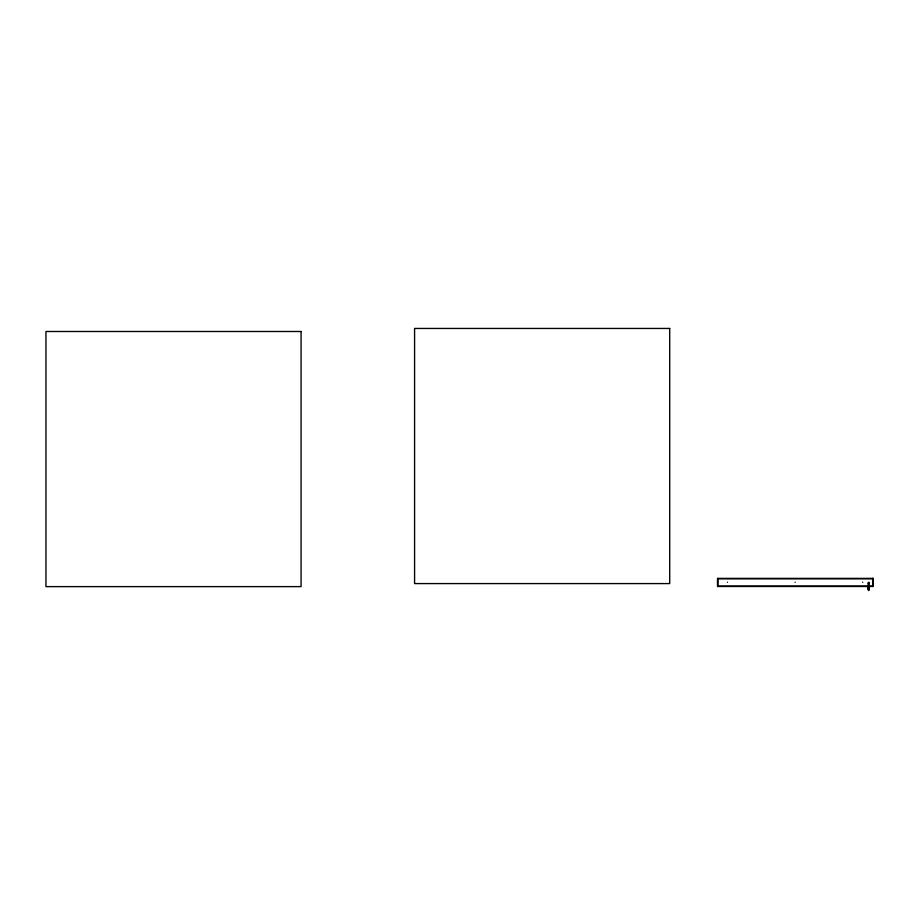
<?xml version="1.0" encoding="UTF-8"?>
<svg xmlns="http://www.w3.org/2000/svg" width="919" height="919" viewBox="0 0 919 919"><rect width="100%" height="100%" fill="white"/><g stroke="black" fill="none" stroke-linecap="round" stroke-linejoin="round"><path stroke-width="1.38" d="M717.934 578.786L872.648 578.786M868.191 583.657L869.098 583.657M717.934 586.081L872.648 586.081M868.191 588.011L869.098 588.011M872.648 578.384L872.648 586.483M717.934 578.384L717.934 586.483M727.48 582.347L727.492 582.255M795.119 582.347L795.13 582.255M862.746 582.347L862.769 582.255M867.938 588.114L868.65 590.549L869.351 588.114L868.65 587.31L867.938 588.114M669.71 328.451L414.584 328.451L414.584 583.576L669.71 583.576L669.71 328.451M301.076 331.495L45.95 331.495L45.95 586.621L301.076 586.621L301.076 331.495M873.05 578.384L717.521 578.384L717.521 586.483L873.05 586.483L873.05 578.384M869.098 582.439L868.191 582.439L868.191 589.837L869.098 589.837L869.098 582.439"/></g></svg>
